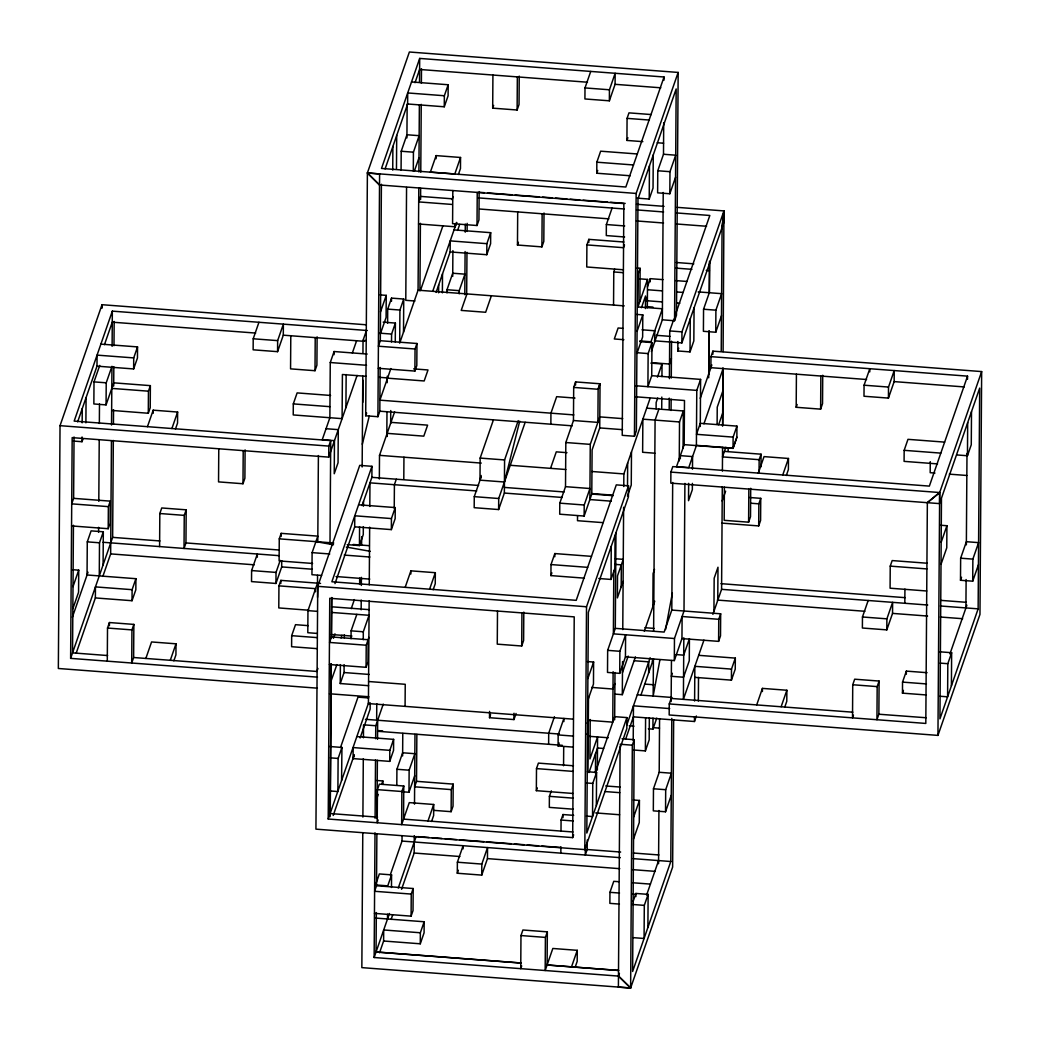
<?xml version="1.0" encoding="UTF-8"?>
<svg xmlns="http://www.w3.org/2000/svg" width="1040" height="1040" viewBox="0 0 1040 1040"><rect width="100%" height="100%" fill="white"/><g stroke="black" fill="none" stroke-linecap="round" stroke-linejoin="round"><path stroke-width="1.5" d="M102.011 307.853L102.024 304.707L365.95 324.766M102.011 307.866L102.024 304.707L60.034 425.672L58.344 668.486L317.395 688.168M317.499 677.144L70.629 658.372L72.176 437.632L328.731 457.132L357.097 375.427M73.437 525.278L72.54 652.873L107.601 655.538M73.619 498.355L110.266 501.137L108.368 506.636L71.708 503.854L73.619 498.355L74.048 436.982M72.618 569.699L78.728 570.154L78.572 592.228L72.852 608.725M72.865 441.012L82.017 441.714L82.056 436.982M82.16 422.799L82.251 408.603M85.891 422.838L86.073 397.605M103.09 564.902L103.311 531.791L91.104 530.868L87.282 541.866L87.048 574.977L135.915 578.695L135.837 589.732L132.028 600.717L95.368 597.935L76.193 653.172M99.736 365.391L94.003 381.888L93.86 403.962L106.067 404.885L113.724 382.837L150.371 385.632L150.228 407.706L148.291 413.257L111.657 410.41M95.368 597.935L95.446 586.898L132.106 589.68L135.915 578.695M77.662 421.837L96.993 366.158L97.071 355.121L133.718 357.903L137.54 346.905L100.88 344.123M98.592 532.194L98.618 527.319M98.8 501.358L99.229 439.673M99.346 423.449L99.489 403.962M99.268 575.9L99.502 542.789L103.311 531.791M106.067 404.885L106.223 382.811L111.956 366.327L111.54 425.009M107.289 661.154L107.51 628.043L109.421 622.544L133.861 624.403L133.627 657.514L131.716 663.013L131.95 629.902L133.861 624.403M71.552 525.928L108.212 528.71L108.368 506.636M109.408 625.703L109.421 622.544M110.266 501.137L110.123 523.211L108.212 528.71M102.843 576.433L110.656 553.891L111.449 441.103M112.112 346.346L112.333 311.142L367.289 330.512M70.629 658.372L112.645 537.368L113.321 440.453M113.438 424.294L113.542 409.76M113.698 385.996L113.841 366.691M113.984 345.696L114.153 321.464M132.028 600.717L132.106 589.68M96.993 366.158L133.64 368.94L133.718 357.903M137.54 346.905L137.462 357.942L133.64 368.94M148.291 413.257L148.447 391.183L150.371 385.632M153.166 413.335L153.192 410.176L177.619 412.035L177.541 423.072L175.461 429.065M159.601 546.572L159.822 513.513L161.746 507.962L186.186 509.821L185.952 542.932L184.028 548.483L184.249 515.372L186.186 509.821M145.847 658.45L151.567 641.953L176.007 643.812L175.929 654.849L173.849 660.842M218.777 448.773L218.543 481.884L242.983 483.743L244.894 478.244L245.089 449.865M242.983 483.743L243.217 450.632M257.309 557.219L257.322 554.06L251.602 570.557L251.524 581.594L275.951 583.453L281.684 566.956L281.723 560.651M258.947 322.283L253.214 338.78L253.136 349.817L277.576 351.663L283.296 335.179L283.374 324.142L277.654 340.626L277.576 351.663M275.951 583.453L276.029 572.416L280.202 560.417M320.554 583.388L280.852 580.372L278.941 585.858L278.785 607.932L309.062 610.246M321.581 575.432L311.948 574.704L312.104 552.63L317.824 536.133L281.177 533.351L279.266 538.85L279.11 560.924L312.585 563.459M280.826 583.518L280.852 580.372M281.151 536.497L281.177 533.351M290.797 335.751L290.563 368.862L315.003 370.708L316.901 365.209L317.109 336.83M308.256 625.651L295.503 624.676L291.681 635.674L291.603 646.711L317.109 648.648M330.59 395.447L297.128 392.899L293.306 403.897L293.228 414.934L342.095 418.652L342.407 374.504L366.054 376.298M317.551 575.354L317.499 583.154L307.957 610.636L307.801 632.71L317.265 633.438M315.003 370.708L315.224 337.597M315.575 591.799L315.588 588.653L278.941 585.858M362.076 505.583L371.878 477.347L371.956 466.31L359.736 465.374L317.746 586.339L315.926 829.14L584.818 849.576L626.821 728.624L626.899 717.587L614.679 716.651L595.192 772.785M317.785 542.438L318.396 455.546M328.731 457.132L328.809 446.095L330.72 440.596L74.165 421.096L112.333 311.142M367.185 354.055L334.087 351.533L330.265 362.531L329.875 417.716L322.244 439.712L334.464 440.635L334.23 473.746L338.052 462.761L338.273 429.65L326.066 428.714M330.005 543.699L330.72 440.596M328.211 819.026L329.758 598.286L574.223 616.876L572.676 837.616L328.211 819.026L368.628 702.65M330.109 816.686L331.175 663.741M331.357 638.014L331.63 597.636M331.292 663.754L330.252 813.54L377.546 817.141M368.888 637.364L366.223 645.229L329.576 642.447L331.487 636.948L331.76 597.532M334.061 354.692L334.087 351.533M329.589 746.499L341.939 747.448L338.117 758.433L337.883 791.544L330.122 790.959M368.628 685.698L340.249 683.54L340.379 664.612M341.939 747.448L341.575 780.546M340.249 683.54L344.058 672.542L344.123 664.664M344.305 637.858L344.331 634.699M345.917 407.654L346.151 374.543M351.039 638.729L351.104 630.851L356.824 614.354M393.627 739.362L393.549 750.399L389.727 761.384L353.08 758.602L353.158 747.565L389.805 750.347L393.627 739.362L356.967 736.567M334.984 583.596L354.692 526.825L354.77 515.788L391.43 518.57L395.239 507.572L358.592 504.79M347.23 544.635L359.45 545.571L359.58 526.643M359.684 578.097L359.645 584.415L361.556 578.916M361.153 609.804L361.231 600.067M361.335 585.455L361.387 577.343M361.608 544.882L361.673 536.77M362.154 466.986L362.791 376.077M362.947 353.353L363.038 340.366L366.379 330.746M362.791 402.324L362.934 380.25M363.324 526.682L363.272 534.573L359.45 545.571M363.467 506.194L363.506 501.462M363.259 639.665L363.311 631.774L369.044 615.29L331.604 612.443M362.778 833.261L361.842 967.629L630.63 988L672.633 867.048L673.66 719.732M362.895 817.076L363.298 758.81M363.441 737.763L363.532 724.815L375.752 725.738L383.266 704.093M380.12 367.458L379.821 411.203L377.91 416.702L365.69 415.766L367.393 172.952L409.383 52L678.158 72.436L676.468 315.25L674.557 320.749L662.337 319.813L651.365 351.429M329.42 664.521L366.067 667.303L366.223 645.229M369.148 600.86L368.42 703.586L573.066 719.134M369.252 584.844L369.655 527.163M369.798 506.493L369.967 482.846L476.697 490.958M370.175 702.806L370.136 709.111L360.113 737.971M622.024 738.764L634.244 739.687L632.333 745.186L630.63 988L618.475 976.092L374.14 957.515L375.011 832.858M375.102 818.259L375.518 759.824M375.661 738.725L375.752 725.738M377.91 416.702L379.6 173.888L636.142 193.44L678.158 72.436M376.662 719.433L376.779 703.664M376.337 912.548L376.038 952.016L521.04 963.04M376.519 885.742L413.179 888.524L411.242 894.075L374.595 891.293L376.519 885.742L376.883 834.054M376.974 818.194L377.377 760.253M377.533 739.323L377.676 720.187M379.34 478.998L379.509 455.351L394.628 411.801M380.315 340.717L416.962 343.499L415.051 348.998L378.404 346.216L380.315 340.717L381.407 184.275M572.975 831.987L403.546 819.117L403.78 786.006L379.353 784.147L377.442 789.646L377.208 822.757L378.157 820.001M382.85 784.108L382.863 780.949L376.753 780.481M380.133 294.905L386.243 295.373L386.087 317.447L380.354 333.944M386.815 436.111L386.984 411.827M387.192 382.694L387.231 376.22M387.608 323.297L387.699 309.114L391.521 298.116L403.741 299.039L403.507 332.15M379.535 952.77L383.617 941.005L383.695 929.968L420.355 932.763L424.164 921.765L375.297 918.047M387.127 436.514L387.14 433.355L423.8 436.15L427.609 425.152L390.962 422.357M390.65 423.501L390.741 410.54M391.495 301.262L391.521 298.116M391.521 341.952L391.586 334.061L395.395 323.076L383.175 322.14M392.73 170.092L392.886 146.432M387.517 918.97L387.543 914.251M389.727 761.384L389.805 750.347M354.692 526.825L391.352 529.607L391.43 518.57M391.482 887.484L391.56 874.874L379.353 873.938L376.012 883.558M394.238 508.352L394.407 484.692L396.305 479.206M395.265 341.991L395.395 323.076M396.474 168.545L396.708 135.434M395.239 507.572L395.161 518.609L391.352 529.607M403.741 299.039L399.919 310.037L399.685 343.148L418.067 290.199L418.795 187.72M396.799 785.044L396.916 769.275L402.636 752.778L414.856 753.701L409.136 770.198L408.98 792.272L402.87 791.804M401.076 170.17L401.206 151.255L406.939 134.758L419.146 135.681L413.426 152.178L413.296 171.106M403.793 479.284L403.949 457.21M403.78 786.006L401.869 791.505L401.648 824.616L409.279 802.62L433.706 804.479L433.641 815.516L431.548 821.509M390.299 874.835L402.025 841.074L402.051 836.225M402.623 755.937L402.779 733.434M406.562 187.46L405.782 300.313L414.947 301.015M406.913 137.917L407.147 104.065M385.086 168.922L407.628 103.987L407.706 92.95L444.353 95.745L448.175 84.747L411.528 81.952M405.08 706.368L405.236 684.294L368.576 681.512M410.878 573.989L410.891 570.843L435.331 572.702L435.253 583.739L433.173 589.732M374.439 913.367L411.099 916.149L411.242 894.075M378.248 368.29L414.895 371.072L415.051 348.998M413.179 888.524L413.023 910.598L411.099 916.149M416.962 343.499L416.806 365.573L414.895 371.072M401.583 889.265L414.167 853.034L414.284 835.692M414.505 804.167L414.986 734.318M418.899 171.951L419.367 105.001M419.523 82.381L419.692 58.422L664.04 76.999L664.014 80.158M416.533 781.326L453.18 784.108L451.282 789.607L414.622 786.812L416.533 781.326L416.858 734.331M419.939 290.914L420.407 223.314M420.576 199.563L420.654 188.331M420.771 172.185L421.239 104.351M421.382 83.343L421.486 68.809M383.617 941.005L420.277 943.8L420.355 932.763M424.164 921.765L424.086 932.802L420.277 943.8M436.085 158.756L436.111 155.61L460.538 157.469L460.473 168.506L458.38 174.499M438.633 292.799L438.685 284.908M442.377 292.838L442.507 273.91M407.628 103.987L444.275 106.782L444.353 95.745M448.175 84.747L448.097 95.784L444.275 106.782M446.979 292.877L447.005 289.731L452.725 273.234L464.945 274.157L459.225 290.654L459.199 293.813M436.085 292.409L450.138 251.927L450.216 240.89L486.863 243.672L490.685 232.674L454.038 229.892M452.816 190.554L452.582 223.665L477.009 225.511L478.946 219.96L479.141 191.581M452.712 276.393L452.894 250.627M433.589 810.342L451.126 811.681L451.282 789.607M418.535 223.977L455.182 226.772L455.208 223.613M453.18 784.108L453.037 806.182L451.126 811.681M481.741 875.108L481.819 864.071L487.539 847.574L487.461 858.611L481.741 875.108L457.301 873.249L457.379 862.212L463.112 845.715L463.086 848.874M464.802 294.658L465.101 251.55M465.244 232.167L465.296 224.094M466.674 294.19L466.973 252.343M467.116 231.413L467.168 223.366M481.065 477.1L474.266 496.652L474.188 507.689L498.628 509.548L504.361 493.051L504.582 459.94L518.245 420.615M477.009 225.511L477.243 192.4M519.714 421.148L504.426 482.014L479.999 480.155L480.155 458.081L493.285 420.264M450.138 251.927L486.785 254.709L486.863 243.672M490.685 232.674L490.607 243.711L486.785 254.709M519.233 76.128L519.025 104.507L517.114 110.006L492.687 108.147L492.921 75.036M516.074 713.479L513.955 719.563L489.528 717.704L489.567 711.399M497.497 611.039L497.263 644.15L521.703 646.009L523.614 640.51L523.809 612.131M498.628 509.548L498.706 498.511L525.161 422.305M517.114 110.006L517.348 76.895M513.955 719.563L514.007 713.245M544.011 213.005L543.816 241.384L541.905 246.883L517.465 245.024L517.699 211.913M521.703 646.009L521.937 612.898M547.079 965.016L618.787 970.476L547.105 964.964L547.339 931.853L522.899 929.994L520.975 935.545L520.741 968.656L521.69 965.913M572.988 793.468L536.341 790.673L536.497 768.599L538.408 763.113L573.456 765.778M541.905 246.883L542.139 213.772M547.339 931.853L545.402 937.404L545.168 970.515L552.825 948.467L577.265 950.326L577.187 961.363L575.107 967.369M548.626 744.276L548.704 733.239L554.424 716.742M550.862 424.203L550.94 413.166L556.66 396.669L574.99 398.06M551.304 790.842L549.393 796.341L549.315 807.378L573.222 809.198M584.402 578.149L550.927 575.601L551.005 564.564L554.827 553.566L591.474 556.348M554.801 556.725L554.827 553.566M573.365 747.136L558.09 745.966L558.168 734.929L563.901 718.445L563.875 721.591M559.793 503.152L559.715 514.189L584.142 516.048L591.786 494.052L592.098 449.904L599.729 427.921L600.041 383.773L575.601 381.914L573.69 387.413L573.456 420.524L565.825 442.52L565.513 486.668L559.793 503.152L584.22 505.011L589.953 488.514L565.513 486.668M560.846 853.151L560.885 846.846M561.002 831.077L561.08 820.04L562.991 814.541L573.677 815.347M562.965 817.687L562.991 814.541M563.563 765.739L563.706 746.824M575.575 385.06L575.601 381.914M577.538 515.97L577.499 520.702L603.005 522.639M590.733 71.422L585 87.919L584.922 98.956L609.362 100.815L615.082 84.318L615.16 73.281L609.44 89.778L609.362 100.815M584.142 516.048L584.22 505.011M623.883 242.021L588.822 239.356L586.898 244.907L586.742 266.981L623.389 269.776M588.796 242.515L588.822 239.356M584.818 849.576L586.521 606.762L628.511 485.81L616.291 484.874L576.212 600.34L331.864 581.763L371.956 466.31M585.351 845.546L585.273 855.01L587.184 849.511L587.249 840.047M587.964 772.33L588.497 696.644M622.713 418.626L599.807 416.884L590.265 444.366L589.875 499.551L611.26 501.176M590.213 719.524L589.94 758.953L597.571 736.957L597.337 770.068M630.227 175.76L596.765 173.225L596.843 162.188L600.652 151.19L637.312 153.972M587.418 771.745L596.583 772.447L592.761 783.432L592.54 816.556L586.43 816.088M587.509 661.57L593.619 662.025L593.463 684.099L587.73 700.596M595.452 772.408L595.582 753.493M600.041 383.773L598.13 389.272L597.896 422.383L573.456 420.524M596.349 805.558L596.583 772.447M612.092 208.052L606.359 224.536L606.294 235.573L624.611 236.977M615.966 532.597L615.29 628.355L607.659 650.351L607.503 672.425L619.723 673.361L625.443 656.864L625.599 634.79L619.879 651.287L619.723 673.361M598.806 578.513L611.026 579.436L611.26 546.325M613.548 305.058L613.782 271.947L614.731 269.204M618.54 881.686L613.756 881.322L609.947 892.32L609.869 903.357L619.424 904.085M613.119 671.697L612.768 722.15L588.328 720.291L587.288 723.294M613.821 570.557L613.379 633.854L674.466 638.508L684.008 611.013L684.905 483.418M615.069 535.327L614.848 568.438L611.026 579.436M614.653 719.81L614.991 672.503M618.501 976.04L630.63 988L618.397 987.129L620.1 745.875M621.192 586.924L621.348 564.85L614.978 564.369M614.679 694.083L622.31 694.668L622.544 661.557M622.765 629.59L623.623 507.26M623.766 486.538L623.857 473.928L650.052 398.476M642.85 141.648L626.925 140.439L627.068 118.365L628.979 112.866L651.287 114.556M627.51 486.577L627.666 462.93M628.511 485.81L628.433 496.847L588.354 612.3L586.807 833.04L626.899 717.587M631.488 451.932L631.254 485.043L627.445 496.041M379.509 184.977L367.393 172.952L379.587 173.94L367.393 172.952L379.509 184.977L623.857 203.554L622.232 435.331L634.452 436.254L636.142 193.44M633.217 740.519L633.451 705.822L669.708 708.578M634.244 739.687L632.619 971.464L670.8 861.51L671.801 718.393M639.808 340.912L650.962 341.77L662.415 308.776L637.975 306.917L638.209 273.806L640.12 268.307L637.065 268.073M639.886 301.418L640.12 268.307M635.882 896.597L635.908 893.438L648.128 894.374L647.894 927.485M633.321 799.994L639.431 800.449L639.275 822.523L633.542 839.02M636.688 314.418L642.798 314.873L642.642 336.947L636.922 353.444M645.45 308.581L645.541 295.971L641.472 307.697M646.399 297.544L646.373 300.703L662.311 301.912M647.322 307.814L647.53 279.435L638.365 278.733M648.128 894.374L644.306 905.372L644.072 938.483L633.386 937.664M633.152 749.97L645.372 750.906L645.593 717.795M651.963 342.576L648.141 353.574L647.907 386.685L651.729 375.687L651.963 342.576L639.743 341.64M637 198.12L649.22 199.043L649.454 165.932M650.247 281.814L650.273 278.668L663.013 279.63M648.648 672.88L648.726 661.843L634.387 660.751M649.337 717.834L649.181 739.908L645.372 750.906M653.263 154.947L653.042 188.058L649.22 199.043M652.47 661.882L652.496 658.723M652.86 606.697L653.081 573.586L654.511 569.465M654.706 341.809L654.784 330.772L642.031 329.797M648.349 728.78L652.925 729.131L653.003 718.094M653.419 658.788L653.159 696.02L659.945 659.62M653.614 631.267L655.083 420.095L658.905 409.097M659.568 718.666L659.204 772.278L653.471 788.775L653.315 810.849L665.535 811.772L671.255 795.288M656.11 408.837L656.149 402.532L657.709 398.034M663.715 122.72L663.494 154.258L657.774 170.755L657.618 192.829L669.825 193.752L675.558 177.268M658.554 863.733L658.931 810.511M661.726 408.109L661.804 397.072M661.947 376.571L662.025 363.961L650.871 363.116M662.337 319.813L663.221 192.491M665.535 811.772L665.691 789.698L671.411 773.214L659.204 772.278M669.825 193.752L669.981 171.678L675.714 155.194L663.494 154.258M669.188 409.487L669.279 398.125M669.409 378.651L669.747 330.928L673.855 319.098M671.06 410.488L671.138 399.126M671.281 378.027L671.541 341.198M852.839 712.192L671.164 698.438L669.253 703.937L669.175 714.974L937.95 735.397L979.966 614.393L981.656 371.579L712.881 351.143L710.97 356.642L710.905 367.679L866.567 379.509M710.97 356.642L967.538 376.142L929.357 486.109L672.802 466.596L670.891 472.095L670.813 483.132L939.575 503.62L939.666 492.531L981.656 371.579M671.138 701.584L671.45 660.543M615.29 628.355L664.157 632.073L671.801 610.077L672.685 482.482M674.557 320.749L676.169 88.959L637.975 198.978L636.363 430.755L634.452 436.254M625.443 656.864L674.31 660.582L674.466 638.508M694.07 307.788L693.836 340.899L690.027 351.897L677.807 350.961L677.872 341.51M679.25 460.902L679.523 421.954L683.332 410.956L646.685 408.161M680.329 458.796L680.355 455.65L692.575 456.573L692.484 469.183M654.394 340.808L681.889 342.901L681.954 331.864L723.957 210.912L677.001 207.337M683.072 448.279L683.332 410.956M674.31 660.582L681.954 638.586L682.11 616.512L718.757 619.294L720.668 613.795L671.801 610.077M651.729 375.687L700.596 379.392L696.774 390.39L696.397 445.575L688.753 467.571L676.533 466.648L684.177 444.652L684.489 400.504L635.609 396.786M683.826 637.819L683.397 699.309L703.937 640.159M688.649 483.34L688.519 500.682L692.341 489.684L692.393 483.379M690.027 351.897L690.261 318.786M625.586 739.31L633.386 716.859L694.46 721.5L694.499 716.781M694.603 701.012L694.85 666.315L731.497 669.11L735.319 658.112L698.672 655.33M698.347 701.051L698.516 677.404M700.271 426.478L700.596 379.392M709.514 261.196L709.293 292.734L703.56 309.231L703.404 331.305L715.754 332.241L721.474 315.744M708.695 377.806L709.02 330.967M708.838 374.582L709.15 330.967M709.41 292.747L709.631 262.054M712.868 354.302L712.881 351.143M713.934 611.338L714.168 578.227L717.99 567.229L717.756 600.34M715.754 332.241L715.897 310.167L721.63 293.67L698.139 291.889M717.119 424.515L717.236 407.173L722.956 390.676M681.954 638.586L718.601 641.368L718.757 619.294M721.227 351.286L722.085 227.448L723.957 210.912L723.099 351.624M720.668 613.795L720.512 635.869L718.601 641.368M722.579 426.179L722.982 367.822M712.881 614.367L721.578 589.342L722.293 486.863M722.397 471.094L722.566 447.447M722.722 425.373L723.112 368.602L703.937 423.839M724.399 487.214L724.178 520.325L748.605 522.184L750.516 516.685L750.711 488.293M728.143 451.451L728.169 448.292M694.772 677.352L731.419 680.147L731.497 669.11M684.177 444.652L733.044 448.37L733.122 437.112L736.944 426.114L700.284 423.319L696.475 434.317L733.122 437.112M735.319 658.112L735.241 669.149L731.419 680.147M736.944 426.114L736.866 437.372L733.044 448.37M748.605 522.184L748.839 489.073M722.033 523.12L758.693 525.915L758.849 503.542M759.057 472.303L759.148 459.394M749.593 497.497L760.747 498.342L760.591 520.416L758.693 525.915M760.968 466.804L761.059 454.194L724.412 451.399M762.411 691.535L762.424 688.389L786.864 690.248L786.786 701.285L784.706 707.278M758.316 473.096L764.049 456.612L788.476 458.471L788.398 469.508L786.318 475.501M822.731 375.271L822.536 403.65L820.625 409.149L796.185 407.29L796.419 374.179M820.625 409.149L820.846 376.038M879.099 681.057L877.175 686.608L876.941 719.719L878.865 714.168L879.099 681.057L854.672 679.198L852.735 684.749L852.514 717.86L853.463 715.117M868.179 600.496L862.459 616.98L862.381 628.017L886.808 629.876L892.541 613.392L892.619 602.355L886.886 618.839L886.808 629.876M869.778 371.865L869.804 368.719L864.071 385.203L863.993 396.24L888.433 398.099L894.153 381.602L894.231 370.565L888.511 387.062L888.433 398.099M927.225 563.238L892.164 560.573L890.24 566.124L890.084 588.198L926.731 590.993M926.367 694.967L902.46 693.147L902.538 682.11L906.36 671.112L927.069 672.685M944.632 442.117L907.972 439.335L904.163 450.333L904.085 461.37L937.547 463.905M904.826 603.278L904.93 589.082M906.334 674.258L906.36 671.112M937.95 735.397L939.666 492.531L927.355 502.697L925.808 723.437L669.253 703.937M930.267 461.656L930.189 472.693L934.973 473.057M940.81 525.252L946.92 525.72L946.764 547.794L941.031 564.291M939.419 651.781L951.639 652.704L947.817 663.702L947.596 696.813L939.952 696.241M951.405 685.815L951.639 652.704M960.492 580.268L960.648 558.194L966.381 541.697L978.601 542.633L972.868 559.117L972.712 581.191L960.492 580.268L961.545 577.265M965.913 607.919L966.121 579.54M966.355 544.856L966.992 453.401M967.512 379.301L967.538 376.142M956.761 454.935L967.46 455.741L967.681 422.63M971.503 411.645L971.269 444.756L967.46 455.741M978.133 608.855L979.68 388.102L941.473 498.121L939.939 718.861L978.133 608.855L940.42 605.982M665.561 629.551L672.347 593.151M362.31 444.262L369.278 416.013M479.999 480.155L481.169 475.475M104.455 344.669L112.255 322.179L255.645 333.073M82.017 441.714L82.979 438.971M73.008 586.651L78.728 570.154M72.371 617.24L88.01 572.221M147.459 426.673L153.192 410.176M171.899 428.532L177.619 412.035M170.274 660.309L176.007 643.812M419.692 58.422L381.498 168.441L625.833 187.018L664.04 76.999M415.025 82.706L419.614 69.459L587.47 82.225M414.31 171.249L419.003 157.755M352.339 353.028L356.603 340.743M380.51 311.87L386.243 295.373M436.111 155.61L430.378 172.107L454.818 173.953L460.538 157.469M365.69 415.766L366.652 413.023M390.871 368.55L379.899 400.166L573.846 414.908M420.628 289.991L442.949 225.693M451.984 199.667L453.05 196.599M492.687 108.147L493.636 105.404M432.796 291.07L456.638 222.391M455.182 226.772L456.625 222.651M457.6 230.438L459.68 224.432M317.928 668.447L316.888 671.45L133.627 657.514M333.424 638.313L334.984 633.815M341.029 638.014L341.991 635.271M351.221 608.673L354.38 599.573M336.895 664.599L331.045 681.083M466.947 293.917L461.214 310.414L485.654 312.273L491.374 295.776M366.067 667.303L367.978 661.804L368.134 639.73L331.487 636.948M340.496 747.539L357.994 697.151L368.68 697.957M517.465 245.024L518.427 242.281M405.171 587.34L410.891 570.843M333.216 815.451L354.315 754.689M353.08 758.602L354.029 755.859M377.585 731.276L562.367 745.329M429.598 589.199L435.331 572.702M377.143 797.446L378.183 794.443M381.823 783.952L382.863 780.949M596.765 173.225L597.714 170.469M626.925 140.439L627.874 137.683M408.98 792.272L414.7 775.775M391.56 874.874L387.751 885.859L375.531 884.936M374.14 957.515L389.428 913.471M398.255 888.03L416.143 836.511M624.494 244.946L623.545 247.702L586.898 244.907M391.105 919.451L392.678 914.914M427.986 820.976L433.706 804.479M550.55 468.351L556.283 451.854L566.969 452.673M598 389.259L599.911 383.76M489.528 717.704L490.581 714.662M637.975 306.917L647.53 279.435M647.413 286.91L650.273 278.668M550.927 575.601L551.889 572.845M637.078 331.37L642.798 314.873M457.301 873.249L458.341 870.246M675.402 314.652L709.826 215.475L676.364 212.927M657.449 377.156L662.025 363.961M671.424 358.553L669.513 364.039L651.989 362.713M677.807 350.961L678.756 348.218M681.889 342.901L723.996 221.949L723.957 210.912L722.085 227.448M536.341 790.673L537.29 787.93M558.09 745.966L559.143 742.976M587.886 678.522L593.619 662.025M623.103 581.425L617.37 597.922L617.526 575.848L623.259 559.351L615.29 558.74M700.245 398.359L711.854 364.923M587.21 734.331L588.25 731.341M614.913 683.54L613.002 689.039L591.617 687.414M622.466 672.594L628.199 656.097M588.965 772.551L597.493 747.994L603.603 748.462M572.676 837.616L573.638 834.86M622.31 694.668L635.414 656.929M644.319 631.28L654.758 601.198M718.64 424.749L722.813 412.75M626.704 725.283L650.156 657.722M725.842 447.278L722.501 456.898L759.148 459.693L761.059 454.194M640.939 695.084L653.484 658.944M736.866 437.151L733.044 448.149L696.397 445.354M722.189 501.046L725.621 491.153M652.925 729.131L656.747 718.133M672.373 673.309L671.333 676.299L683.553 677.235L689.273 660.738L689.429 638.664L683.709 655.161L676.065 654.576M571.532 966.823L577.265 950.326M633.698 816.946L639.431 800.449M760.747 498.342L758.836 503.841L750.88 503.23M796.185 407.29L797.147 404.534M694.46 721.5L696.371 716.001M633.048 901.693L635.908 893.438M782.756 474.955L788.476 458.471M618.475 976.092L619.437 973.31M646.594 895.102L658.58 860.574M756.704 704.886L762.424 688.389M781.131 706.732L786.864 690.248M941.187 542.217L946.92 525.72M902.46 693.147L903.422 690.391M972.712 581.191L978.445 564.707M949.936 653.952L966.875 605.176M927.368 502.632L939.666 492.531L670.891 472.095M615.082 84.318L660.803 87.802M585 87.919L609.44 89.778M627.068 118.365L649.389 120.055M657.202 142.74L663.572 143.221M596.843 162.188L633.49 164.97M401.206 151.255L413.426 152.178M657.774 170.755L669.981 171.678M479.466 192.322L484.328 192.686M487.565 192.933L511.849 194.779M515.086 195.026L539.37 196.872M542.607 197.119L552.331 197.86M555.568 198.107L566.904 198.965M570.141 199.212L579.852 199.953M583.089 200.2L607.373 202.046M610.61 202.293L625.183 203.398M636.519 204.256L664.053 206.349M478.374 197.886L624.312 208.975M636.532 209.898L663.611 211.965M452.465 198.835L420.602 196.404L418.691 201.903L452.153 204.451M479.674 209.027L608.842 218.842M636.454 220.935L663.533 223.002M676.286 223.964L706.563 226.265M606.359 224.536L624.689 225.94M676.299 262.496L693.823 263.835M675.974 268.112L691.912 269.334M706.251 270.413L709.449 270.66M613.782 271.947L622.947 272.649M675.766 280.605L686.92 281.45M648.05 289.783L662.389 290.875M676.728 291.967L683.111 292.448M676.65 303.004L679.835 303.238M447.005 289.731L459.225 290.654M703.56 309.231L715.897 310.167M646.841 306.618L652.938 307.086M418.067 290.199L624.234 305.877M387.699 309.114L399.919 310.037M669.747 330.928L681.954 331.864M622.908 328.341L618.124 327.99L614.315 338.975L623.87 339.703M656.305 335.309L670.046 336.362M379.366 333.138L391.586 334.061M637.455 352.755L648.141 353.574M363.038 340.366L366.093 340.6M283.296 335.179L364.234 341.328M894.153 381.602L964.275 386.932M253.214 338.78L277.654 340.626M864.071 385.203L888.511 387.062M330.265 362.531L366.522 365.287M413.66 368.875L427.999 369.967L424.177 380.965L387.53 378.17M635.687 385.749L696.774 390.39M573.69 387.413L598.13 389.272M378.664 377.26L388.115 377.975M679.523 421.954L642.863 419.159L642.629 452.27L654.849 453.206M94.003 381.888L106.223 382.811M111.8 388.401L148.447 391.183M293.306 403.897L329.953 406.679M904.163 450.333L940.81 453.115M379.821 411.203L572.234 425.828M599.729 427.921L622.635 429.663M565.825 442.52L590.265 444.366M949.312 474.149L966.836 475.475M60.034 425.672L328.809 446.095M480.155 458.081L504.582 459.94M379.509 455.351L481.273 463.086M510.276 465.296L565.825 469.508M591.981 471.497L623.857 473.928M591.825 493.571L612.547 495.144M371.878 477.347L478.608 485.459M504.426 487.422L564.122 491.959M591.786 494.052L613.158 495.677M504.361 493.051L562.224 497.458M474.266 496.652L498.706 498.511M960.648 558.194L972.868 559.117M890.24 566.124L926.887 568.919M159.822 513.513L184.249 515.372M279.266 538.85L333.736 542.984M353.158 544.466L369.356 545.688M551.005 564.564L587.665 567.346M112.645 537.368L159.939 540.956M185.952 542.932L279.188 550.017M312.104 552.63L329.771 553.969M344.227 555.074L369.941 557.024M720.954 583.661L905.125 597.662M940.732 600.366L966.238 602.303M103.103 542.282L278.889 555.646M721.578 589.342L927.732 605.02M87.282 541.866L99.502 542.789M110.656 553.891L254.267 564.811M281.697 566.904L312.364 569.231M717.301 600.067L864.89 611.286M892.541 613.392L927.589 616.057M940.342 617.019L962.65 618.709M336.05 576.537L369.785 579.098M251.602 570.557L276.029 572.416M862.459 616.98L886.886 618.839M586.521 606.762L317.746 586.339L317.538 597.363M644.904 627.692L654.069 628.394M331.539 606.788L369.369 609.674M307.957 610.636L317.421 611.364M940.186 663.13L947.817 663.702M351.104 630.851L363.311 631.774M607.659 650.351L619.879 651.287M331.448 634.517L351.936 636.077M291.681 635.674L317.187 637.611M902.538 682.11L926.445 683.93M107.51 628.043L131.95 629.902M852.735 684.749L877.175 686.608M644.761 684.099L653.913 684.788M344.058 672.542L369.291 674.453M637.273 694.824L671.957 697.463M878.852 714.22L926.159 717.756M329.524 693.771L368.94 696.761M629.226 725.829L634.01 726.193M653.133 727.649L659.503 728.13M365.443 719.316L559.39 734.058M588.406 736.255L608.257 737.763M558.168 734.929L573.443 736.099M620.113 744.25L632.333 745.186M378.118 730.587L382.694 730.938M536.497 768.599L573.144 771.394M330.408 757.848L338.117 758.433M586.651 782.977L592.761 783.432M396.916 769.275L409.136 770.198M653.471 788.775L665.691 789.698M605.748 785.967L620.087 787.046M605.436 791.583L619.775 792.675M549.393 796.341L573.3 798.161M377.442 789.646L401.869 791.505M595.725 812.929L619.619 814.749M561.08 820.04L573.287 820.963M417.755 836.628L429.039 837.486M432.263 837.733L441.922 838.461M445.146 838.708L456.43 839.566M459.641 839.813L483.808 841.646M487.032 841.893L511.199 843.726M514.423 843.973L524.095 844.714M527.306 844.961L538.59 845.806M541.814 846.053L561.145 847.522M587.184 849.511L620.646 852.046M633.399 853.021L658.892 854.958M402.025 841.074L620.334 857.675M633.087 858.637L670.8 861.51M414.167 853.034L459.875 856.518M487.461 858.611L619.775 868.673M632.684 869.648L655.278 871.364M457.379 862.212L481.819 864.071M632.879 882.778L650.416 884.104M609.947 892.32L619.502 893.048M632.255 894.01L635.44 894.257M632.086 904.436L644.306 905.372M520.975 935.545L545.402 937.404M376.064 951.964L521.053 962.988M315.926 541.632L333.489 544.765M346.281 547.053L370.24 551.317"/></g></svg>
